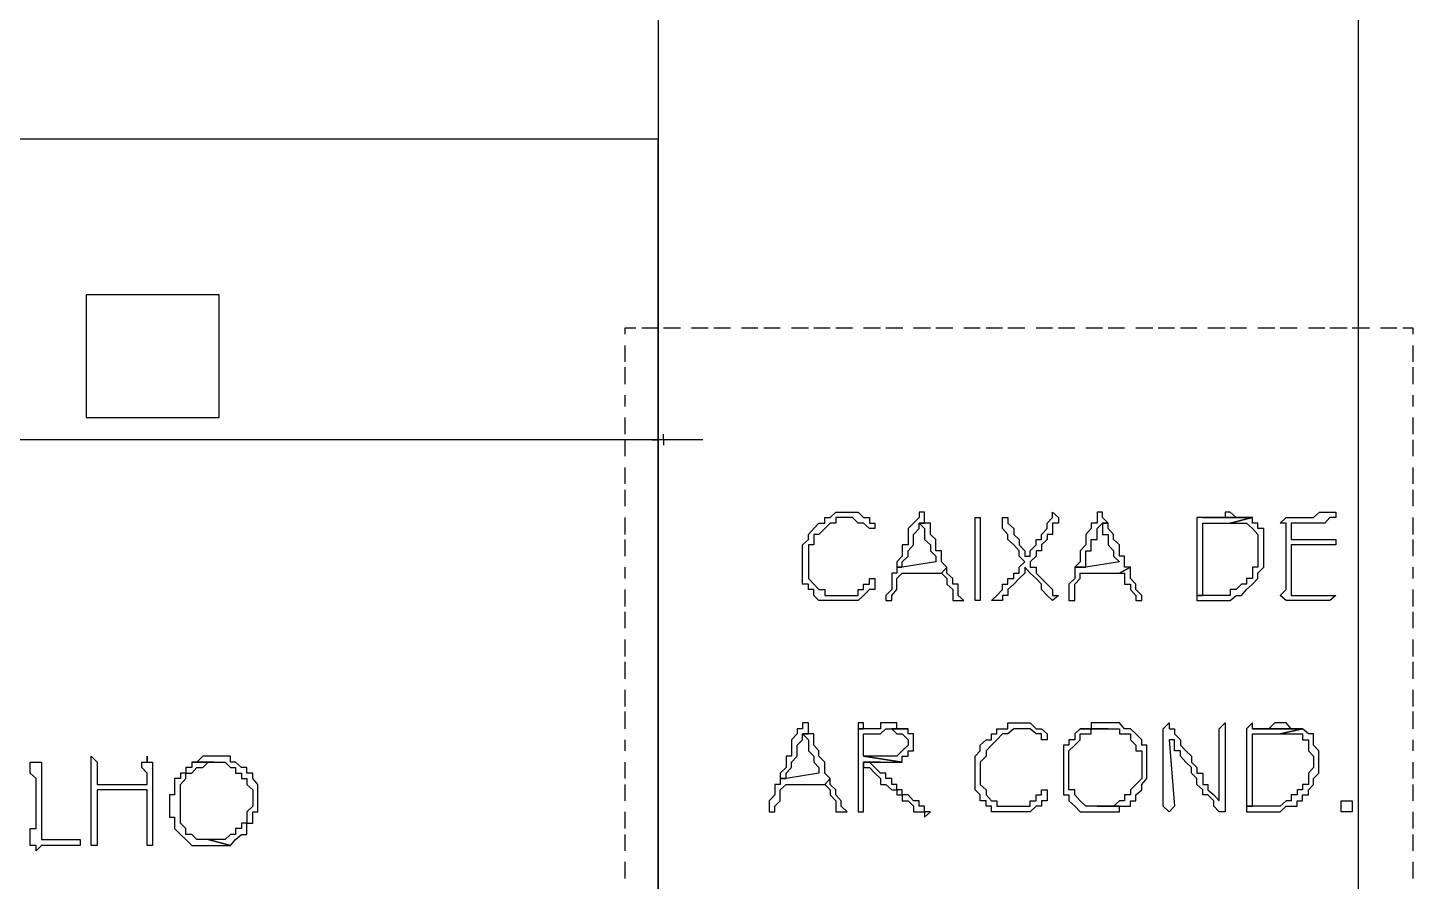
# Model space of a CAD drawing. Header units: millimetres. Extents: x -518.8 to -461.2, y 3.5 to 44.2.
# Drawn here: x -487.472 to -485.884, y 18.541 to 19.519 of the extents above; entities that cross this region are included whole.
import ezdxf

# ---------------------------------------------------------------- set-up
doc = ezdxf.new("R2010")
doc.units = ezdxf.units.MM
doc.header["$MEASUREMENT"] = 0
for name, color, linetype in [('10', 10, 'Continuous'), ('151', 151, 'Continuous'), ('16', 16, 'Continuous'), ('MYSOLIDS', 7, 'Continuous')]:
    doc.layers.add(name, color=color, linetype=linetype)

msp = doc.modelspace()

# ---------------------------------------------------------------- linework, layer by layer
at = {"layer": '10'}
for points in [[(-485.9474, 21.4661), (-485.9474, 17.8631)], [(-486.7496, 17.8631), (-486.7496, 19.3909), (-486.7496, 19.3909), (-491.1105, 19.3909)]]:
    msp.add_lwpolyline(points, dxfattribs=at)
at = {"layer": '151'}
for points in [[(-487.2527, 19.2127), (-487.4053, 19.2127), (-487.4053, 19.0721), (-487.2527, 19.0721), (-487.2527, 19.2127)], [(-486.7752, 19.1744), (-486.788, 19.1744), (-486.788, 19.1676)], [(-486.7496, 19.1744), (-486.7684, 19.1744)], [(-486.7241, 19.1744), (-486.7436, 19.1744)], [(-486.6925, 19.1744), (-486.7113, 19.1744)], [(-486.6669, 19.1744), (-486.6857, 19.1744)], [(-486.6354, 19.1744), (-486.6542, 19.1744)], [(-486.6098, 19.1744), (-486.6286, 19.1744)], [(-486.5775, 19.1744), (-486.597, 19.1744)], [(-486.5527, 19.1744), (-486.5714, 19.1744)], [(-486.5271, 19.1744), (-486.5459, 19.1744)], [(-486.4948, 19.1744), (-486.5143, 19.1744)], [(-486.4692, 19.1744), (-486.4887, 19.1744)], [(-486.4376, 19.1744), (-486.4572, 19.1744)], [(-486.4121, 19.1744), (-486.4316, 19.1744)], [(-486.3805, 19.1744), (-486.3993, 19.1744)], [(-486.3549, 19.1744), (-486.3737, 19.1744)], [(-486.3293, 19.1744), (-486.3489, 19.1744)], [(-486.2978, 19.1744), (-486.3166, 19.1744)], [(-486.2722, 19.1744), (-486.291, 19.1744)], [(-486.2406, 19.1744), (-486.2594, 19.1744)], [(-486.2151, 19.1744), (-486.2339, 19.1744)], [(-486.1827, 19.1744), (-486.2023, 19.1744)], [(-486.1579, 19.1744), (-486.1767, 19.1744)], [(-486.1324, 19.1744), (-486.1511, 19.1744)], [(-486.1, 19.1744), (-486.1196, 19.1744)], [(-486.0752, 19.1744), (-486.094, 19.1744)], [(-486.0429, 19.1744), (-486.0624, 19.1744)], [(-486.0173, 19.1744), (-486.0369, 19.1744)], [(-485.9857, 19.1744), (-486.0045, 19.1744)], [(-485.9602, 19.1744), (-485.9797, 19.1744)], [(-485.9346, 19.1744), (-485.9542, 19.1744)], [(-485.903, 19.1744), (-485.9218, 19.1744)], [(-485.8842, 19.1676), (-485.8842, 19.1744), (-485.8963, 19.1744)], [(-486.788, 19.1548), (-486.788, 19.136)], [(-485.8842, 19.136), (-485.8842, 19.1548)], [(-486.788, 19.13), (-486.788, 19.1105)], [(-485.8842, 19.1105), (-485.8842, 19.13)], [(-486.788, 19.0977), (-486.788, 19.0849)], [(-485.8842, 19.0849), (-485.8842, 19.0977)], [(-486.788, 19.0721), (-486.788, 19.0533)], [(-485.8842, 19.0533), (-485.8842, 19.0721)], [(-486.788, 19.0466), (-486.788, 19.0278)], [(-485.8842, 19.0278), (-485.8842, 19.0466)], [(-486.788, 19.015), (-486.788, 18.9962)], [(-485.8842, 18.9962), (-485.8842, 19.015)], [(-486.788, 18.9894), (-486.788, 18.9706)], [(-485.8842, 18.9706), (-485.8842, 18.9894)], [(-486.788, 18.9578), (-486.788, 18.9383)], [(-485.8842, 18.9383), (-485.8842, 18.9578)], [(-486.788, 18.9323), (-486.788, 18.9135)], [(-485.8842, 18.9135), (-485.8842, 18.9323)], [(-486.788, 18.9007), (-486.788, 18.8879)], [(-485.8842, 18.8879), (-485.8842, 18.9007)], [(-486.788, 18.8751), (-486.788, 18.8556)], [(-485.8842, 18.8556), (-485.8842, 18.8751)], [(-486.788, 18.8496), (-486.788, 18.8308)], [(-485.8842, 18.8308), (-485.8842, 18.8496)], [(-486.788, 18.818), (-486.788, 18.7985)], [(-485.8842, 18.7985), (-485.8842, 18.818)], [(-486.788, 18.7924), (-486.788, 18.7729)], [(-485.8842, 18.7729), (-485.8842, 18.7924)], [(-486.788, 18.7601), (-486.788, 18.7413)], [(-485.8842, 18.7413), (-485.8842, 18.7601)], [(-486.788, 18.7353), (-486.788, 18.7157)], [(-485.8842, 18.7157), (-485.8842, 18.7353)], [(-486.788, 18.703), (-486.788, 18.6902)], [(-485.8842, 18.6902), (-485.8842, 18.703)], [(-486.788, 18.6774), (-486.788, 18.6586)], [(-485.8842, 18.6586), (-485.8842, 18.6774)], [(-486.788, 18.6518), (-486.788, 18.633)], [(-485.8842, 18.633), (-485.8842, 18.6518)], [(-486.788, 18.6203), (-486.788, 18.6015)], [(-485.8842, 18.6015), (-485.8842, 18.6203)], [(-486.788, 18.5947), (-486.788, 18.5759)], [(-485.8842, 18.5759), (-485.8842, 18.5947)], [(-486.788, 18.5631), (-486.788, 18.5443)], [(-485.8842, 18.5443), (-485.8842, 18.5631)]]:
    msp.add_lwpolyline(points, dxfattribs=at)
at = {"layer": '16'}
for points in [[(-486.7496, 19.6391), (-486.7496, 14.2789)], [(-486.7496, 19.3398), (-486.7496, 18.9962)], [(-486.6985, 19.0466), (-491.1617, 19.0466)], [(-486.7564, 19.0466), (-486.7496, 19.0466), (-486.7564, 19.0466)], [(-486.7496, 19.0466), (-486.7496, 19.0533)], [(-486.7496, 19.0406), (-486.7496, 19.0466)], [(-486.7436, 19.0466), (-486.7436, 19.0466), (-486.7436, 19.0466), (-486.7436, 19.0533)], [(-486.7436, 19.0466), (-486.7436, 19.0466), (-486.7436, 19.0466), (-486.7436, 19.0406)]]:
    msp.add_lwpolyline(points, dxfattribs=at)
at = {"layer": 'MYSOLIDS'}
for points in [[(-486.5331, 18.9578), (-486.5399, 18.9578), (-486.5459, 18.9578), (-486.5459, 18.9511), (-486.5527, 18.9511), (-486.5527, 18.9511), (-486.5587, 18.9451), (-486.5587, 18.9451), (-486.5654, 18.9383), (-486.5654, 18.9383), (-486.5714, 18.9383), (-486.5714, 18.9323), (-486.5714, 18.9263), (-486.5775, 18.9263), (-486.5775, 18.9263), (-486.5775, 18.9195), (-486.5775, 18.9135), (-486.5775, 18.9067), (-486.5775, 18.9067), (-486.5775, 18.9007), (-486.5775, 18.8939), (-486.5775, 18.8939), (-486.5775, 18.8879), (-486.5714, 18.8812), (-486.5714, 18.8812), (-486.5654, 18.8751), (-486.5654, 18.8751), (-486.5587, 18.8751), (-486.5587, 18.8684), (-486.5527, 18.8684), (-486.5459, 18.8684), (-486.5459, 18.8684), (-486.5399, 18.8684), (-486.5399, 18.8684), (-486.5331, 18.8684), (-486.5271, 18.8684), (-486.5271, 18.8684), (-486.5203, 18.8684), (-486.5203, 18.8751), (-486.5143, 18.8751), (-486.5143, 18.8812), (-486.5075, 18.8812), (-486.5075, 18.8879), (-486.5015, 18.8879), (-486.5015, 18.8879), (-486.5015, 18.8879), (-486.5015, 18.8879), (-486.5015, 18.8879), (-486.5015, 18.8879), (-486.5015, 18.8812), (-486.5015, 18.8812), (-486.5015, 18.8751), (-486.5075, 18.8751), (-486.5143, 18.8684), (-486.5143, 18.8684), (-486.5203, 18.8624), (-486.5203, 18.8624), (-486.5203, 18.8624), (-486.5271, 18.8624), (-486.5331, 18.8624), (-486.5399, 18.8624), (-486.5399, 18.8624), (-486.5399, 18.8624), (-486.5459, 18.8624), (-486.5527, 18.8624), (-486.5587, 18.8624), (-486.5587, 18.8624), (-486.5654, 18.8624), (-486.5714, 18.8684), (-486.5714, 18.8684), (-486.5714, 18.8751), (-486.5775, 18.8751), (-486.5775, 18.8812), (-486.5842, 18.8812), (-486.5842, 18.8879), (-486.5842, 18.8939), (-486.5842, 18.8939), (-486.5842, 18.9007), (-486.5842, 18.9067), (-486.5842, 18.9067), (-486.5842, 18.9135), (-486.5842, 18.9195), (-486.5842, 18.9263), (-486.5842, 18.9263), (-486.5775, 18.9323), (-486.5775, 18.9323), (-486.5775, 18.9383), (-486.5714, 18.9451), (-486.5714, 18.9451), (-486.5714, 18.9451), (-486.5654, 18.9511), (-486.5587, 18.9511), (-486.5587, 18.9578), (-486.5527, 18.9578), (-486.5527, 18.9578), (-486.5459, 18.9639), (-486.5399, 18.9639), (-486.5331, 18.9639), (-486.5331, 18.9639), (-486.5271, 18.9639), (-486.5271, 18.9639), (-486.5203, 18.9639), (-486.5143, 18.9578), (-486.5143, 18.9578), (-486.5075, 18.9578), (-486.5075, 18.9511), (-486.5015, 18.9511), (-486.5015, 18.9451), (-486.5015, 18.9451), (-486.5015, 18.9451), (-486.5015, 18.9451), (-486.5015, 18.9451), (-486.5015, 18.9451), (-486.5075, 18.9451), (-486.5075, 18.9451), (-486.5075, 18.9451), (-486.5075, 18.9451), (-486.5143, 18.9511), (-486.5203, 18.9511), (-486.5203, 18.9511), (-486.5271, 18.9578), (-486.5331, 18.9578), (-486.5331, 18.9578), (-486.5331, 18.9578), (-486.5331, 18.9578), (-486.5331, 18.9578)], [(-486.4504, 18.9639), (-486.4504, 18.9639), (-486.4504, 18.9639), (-486.4504, 18.9578), (-486.4504, 18.9578), (-486.4572, 18.9511), (-486.4572, 18.9511), (-486.4632, 18.9451), (-486.4632, 18.9383), (-486.4632, 18.9263), (-486.4699, 18.9263), (-486.4699, 18.9195), (-486.4699, 18.9195), (-486.4699, 18.9135), (-486.476, 18.9067), (-486.476, 18.9067), (-486.476, 18.9007), (-486.4699, 18.9007), (-486.4699, 18.9067), (-486.4699, 18.9067), (-486.4632, 18.9135), (-486.4632, 18.9195), (-486.4632, 18.9195), (-486.4632, 18.9195), (-486.4572, 18.9263), (-486.4572, 18.9323), (-486.4572, 18.9323), (-486.4572, 18.9383), (-486.4504, 18.9451), (-486.4504, 18.9451), (-486.4504, 18.9511), (-486.4444, 18.9511), (-486.4444, 18.9578), (-486.4444, 18.9639), (-486.4504, 18.9639), (-486.4504, 18.9639)], [(-486.3293, 18.9135), (-486.3233, 18.9135), (-486.3233, 18.9195), (-486.3166, 18.9263), (-486.3166, 18.9263), (-486.3166, 18.9323), (-486.3105, 18.9323), (-486.3105, 18.9383), (-486.3105, 18.9383), (-486.3038, 18.9451), (-486.3038, 18.9511), (-486.3038, 18.9511), (-486.3038, 18.9511), (-486.2978, 18.9578), (-486.2978, 18.9578), (-486.2978, 18.9578), (-486.2978, 18.9639), (-486.2978, 18.9639), (-486.291, 18.9578), (-486.291, 18.9578), (-486.291, 18.9578), (-486.291, 18.9578), (-486.291, 18.9578), (-486.291, 18.9511), (-486.2978, 18.9511), (-486.2978, 18.9451), (-486.2978, 18.9383), (-486.3038, 18.9383), (-486.3038, 18.9323), (-486.3038, 18.9323), (-486.3105, 18.9263), (-486.3105, 18.9195), (-486.3166, 18.9195), (-486.3166, 18.9135), (-486.3233, 18.9067), (-486.3233, 18.9067), (-486.3233, 18.9007), (-486.3166, 18.9007), (-486.3166, 18.8939), (-486.3105, 18.8879), (-486.3105, 18.8879), (-486.3038, 18.8812), (-486.3038, 18.8812), (-486.2978, 18.8751), (-486.2978, 18.8684), (-486.291, 18.8684), (-486.291, 18.8684), (-486.2978, 18.8624), (-486.2978, 18.8624), (-486.2978, 18.8624), (-486.2978, 18.8624), (-486.2978, 18.8624), (-486.3038, 18.8684), (-486.3038, 18.8684), (-486.3038, 18.8684), (-486.3105, 18.8751), (-486.3105, 18.8751), (-486.3105, 18.8812), (-486.3166, 18.8879), (-486.3166, 18.8879), (-486.3233, 18.8939), (-486.3293, 18.9007), (-486.3293, 18.9007), (-486.3293, 18.8939), (-486.3361, 18.8879), (-486.3361, 18.8879), (-486.3421, 18.8812), (-486.3421, 18.8812), (-486.3489, 18.8751), (-486.3489, 18.8751), (-486.3489, 18.8684), (-486.3549, 18.8684), (-486.3549, 18.8624), (-486.3617, 18.8624), (-486.3617, 18.8624), (-486.3677, 18.8624), (-486.3677, 18.8624), (-486.3677, 18.8624), (-486.3677, 18.8624), (-486.3677, 18.8624), (-486.3617, 18.8684), (-486.3617, 18.8684), (-486.3549, 18.8751), (-486.3549, 18.8812), (-486.3489, 18.8812), (-486.3489, 18.8879), (-486.3421, 18.8879), (-486.3421, 18.8939), (-486.3361, 18.8939), (-486.3361, 18.9007), (-486.3293, 18.9067), (-486.3293, 18.9067), (-486.3361, 18.9135), (-486.3361, 18.9135), (-486.3361, 18.9195), (-486.3421, 18.9263), (-486.3421, 18.9263), (-486.3489, 18.9323), (-486.3489, 18.9323), (-486.3489, 18.9383), (-486.3489, 18.9383), (-486.3549, 18.9451), (-486.3549, 18.9511), (-486.3549, 18.9578), (-486.3549, 18.9578), (-486.3549, 18.9578), (-486.3549, 18.9578), (-486.3549, 18.9578), (-486.3549, 18.9578), (-486.3549, 18.9578), (-486.3489, 18.9578), (-486.3489, 18.9578), (-486.3489, 18.9511), (-486.3489, 18.9511), (-486.3489, 18.9511), (-486.3421, 18.9451), (-486.3421, 18.9383), (-486.3421, 18.9383), (-486.3361, 18.9323), (-486.3361, 18.9323), (-486.3361, 18.9263), (-486.3293, 18.9195), (-486.3293, 18.9195), (-486.3293, 18.9135), (-486.3293, 18.9135), (-486.3293, 18.9135), (-486.3293, 18.9135), (-486.3293, 18.9135)], [(-486.2406, 18.9639), (-486.2406, 18.9639), (-486.2466, 18.9639), (-486.2466, 18.9578), (-486.2466, 18.9578), (-486.2466, 18.9511), (-486.2534, 18.9511), (-486.2534, 18.9451), (-486.2594, 18.9383), (-486.2594, 18.9263), (-486.2594, 18.9263), (-486.2662, 18.9195), (-486.2662, 18.9195), (-486.2662, 18.9135), (-486.2662, 18.9067), (-486.2662, 18.9067), (-486.2722, 18.9007), (-486.2594, 18.9007), (-486.2594, 18.9067), (-486.2594, 18.9067), (-486.2594, 18.9135), (-486.2594, 18.9195), (-486.2534, 18.9195), (-486.2534, 18.9195), (-486.2534, 18.9263), (-486.2534, 18.9323), (-486.2466, 18.9323), (-486.2466, 18.9383), (-486.2466, 18.9451), (-486.2466, 18.9451), (-486.2406, 18.9511), (-486.2339, 18.9511), (-486.2406, 18.9578), (-486.2406, 18.9639), (-486.2406, 18.9639), (-486.2406, 18.9639)], [(-486.094, 18.9639), (-486.1, 18.9639), (-486.1, 18.9578), (-486.1068, 18.9578), (-486.1068, 18.9578), (-486.1128, 18.9578), (-486.1128, 18.9578), (-486.1196, 18.9578), (-486.1256, 18.9578), (-486.0752, 18.9578), (-486.0812, 18.9578), (-486.0812, 18.9578), (-486.0872, 18.9578), (-486.094, 18.9639), (-486.094, 18.9639)], [(-486.0241, 18.9323), (-485.9797, 18.9323), (-485.9797, 18.9323), (-485.973, 18.9323), (-485.973, 18.9323), (-485.973, 18.9323), (-485.973, 18.9323), (-485.973, 18.9263), (-485.973, 18.9263), (-485.9797, 18.9263), (-485.9797, 18.9263), (-486.0241, 18.9263), (-486.0241, 18.9195), (-486.0241, 18.9195), (-486.0241, 18.9195), (-486.0241, 18.9195), (-486.0241, 18.9135), (-486.0241, 18.9067), (-486.0241, 18.9067), (-486.0241, 18.9007), (-486.0241, 18.8939), (-486.0241, 18.8939), (-486.0241, 18.8879), (-486.0241, 18.8812), (-486.0241, 18.8812), (-486.0241, 18.8751), (-486.0241, 18.8684), (-486.0241, 18.8684), (-486.0241, 18.8684), (-486.0173, 18.8684), (-486.0113, 18.8684), (-486.0045, 18.8684), (-486.0045, 18.8684), (-485.9985, 18.8684), (-485.9985, 18.8684), (-485.9918, 18.8684), (-485.9857, 18.8684), (-485.9797, 18.8684), (-485.9797, 18.8684), (-485.9797, 18.8684), (-485.973, 18.8684), (-485.973, 18.8684), (-485.973, 18.8684), (-485.973, 18.8684), (-485.973, 18.8684), (-485.9797, 18.8624), (-485.9797, 18.8624), (-485.9857, 18.8624), (-485.9918, 18.8624), (-485.9918, 18.8624), (-485.9985, 18.8624), (-486.0045, 18.8624), (-486.0045, 18.8624), (-486.0113, 18.8624), (-486.0173, 18.8624), (-486.0241, 18.8624), (-486.0241, 18.8624), (-486.0301, 18.8624), (-486.0301, 18.8624), (-486.0301, 18.8624), (-486.0301, 18.8624), (-486.0369, 18.8684), (-486.0369, 18.8684), (-486.0369, 18.8684), (-486.0369, 18.8684), (-486.0301, 18.8751), (-486.0301, 18.8812), (-486.0301, 18.8879), (-486.0301, 18.8879), (-486.0301, 18.8939), (-486.0301, 18.9007), (-486.0301, 18.9067), (-486.0301, 18.9067), (-486.0301, 18.9135), (-486.0301, 18.9135), (-486.0301, 18.9195), (-486.0301, 18.9263), (-486.0301, 18.9323), (-486.0301, 18.9383), (-486.0301, 18.9383), (-486.0301, 18.9451), (-486.0301, 18.9511), (-486.0369, 18.9511), (-486.0369, 18.9511), (-486.0369, 18.9511), (-486.0301, 18.9578), (-486.0301, 18.9578), (-486.0301, 18.9578), (-486.0301, 18.9578), (-486.0241, 18.9578), (-486.0173, 18.9578), (-486.0113, 18.9578), (-486.0113, 18.9578), (-486.0113, 18.9578), (-486.0045, 18.9578), (-485.9985, 18.9578), (-485.9985, 18.9578), (-485.9918, 18.9639), (-485.9857, 18.9639), (-485.9797, 18.9639), (-485.9797, 18.9639), (-485.973, 18.9639), (-485.973, 18.9639), (-485.973, 18.9639), (-485.973, 18.9639), (-485.973, 18.9578), (-485.973, 18.9578), (-485.973, 18.9578), (-485.973, 18.9578), (-485.973, 18.9578), (-485.9797, 18.9578), (-485.9857, 18.9511), (-485.9918, 18.9511), (-485.9985, 18.9511), (-486.0045, 18.9511), (-486.0113, 18.9511), (-486.0113, 18.9511), (-486.0173, 18.9511), (-486.0241, 18.9511), (-486.0241, 18.9511), (-486.0241, 18.9451), (-486.0241, 18.9451), (-486.0241, 18.9451), (-486.0241, 18.9383), (-486.0241, 18.9323), (-486.0241, 18.9323), (-486.0241, 18.9323), (-486.0241, 18.9323), (-486.0241, 18.9323)], [(-486.4444, 18.9511), (-486.4504, 18.9511), (-486.4504, 18.9511), (-486.4444, 18.9451), (-486.4444, 18.9383), (-486.4444, 18.9383), (-486.4444, 18.9323), (-486.4376, 18.9263), (-486.4376, 18.9263), (-486.4376, 18.9195), (-486.4376, 18.9195), (-486.4316, 18.9135), (-486.4316, 18.9067), (-486.4316, 18.9067), (-486.4699, 18.9007), (-486.476, 18.9007), (-486.476, 18.8939), (-486.482, 18.8939), (-486.482, 18.8879), (-486.482, 18.8812), (-486.482, 18.8812), (-486.482, 18.8751), (-486.4887, 18.8684), (-486.4887, 18.8684), (-486.4887, 18.8684), (-486.4887, 18.8624), (-486.482, 18.8624), (-486.482, 18.8624), (-486.482, 18.8624), (-486.482, 18.8684), (-486.476, 18.8751), (-486.476, 18.8751), (-486.476, 18.8812), (-486.476, 18.8879), (-486.476, 18.8879), (-486.4699, 18.8939), (-486.4248, 18.8939), (-486.4188, 18.9007), (-486.4188, 18.9007), (-486.4248, 18.9067), (-486.4248, 18.9135), (-486.4248, 18.9135), (-486.4248, 18.9195), (-486.4316, 18.9195), (-486.4316, 18.9263), (-486.4316, 18.9323), (-486.4316, 18.9323), (-486.4376, 18.9383), (-486.4376, 18.9383), (-486.4376, 18.9383), (-486.4376, 18.9451), (-486.4376, 18.9511), (-486.4444, 18.9511), (-486.4444, 18.9511)], [(-486.3805, 18.9007), (-486.3805, 18.9007), (-486.3805, 18.8939), (-486.3805, 18.8879), (-486.3805, 18.8812), (-486.3805, 18.8812), (-486.3805, 18.8751), (-486.3805, 18.8684), (-486.3805, 18.8684), (-486.3805, 18.8684), (-486.3805, 18.8624), (-486.3805, 18.8624), (-486.3865, 18.8624), (-486.3865, 18.8624), (-486.3865, 18.8624), (-486.3865, 18.8624), (-486.3865, 18.8624), (-486.3865, 18.8624), (-486.3865, 18.8684), (-486.3865, 18.8684), (-486.3865, 18.8684), (-486.3865, 18.8751), (-486.3865, 18.8751), (-486.3865, 18.8812), (-486.3865, 18.8879), (-486.3865, 18.8939), (-486.3865, 18.9007), (-486.3865, 18.9007), (-486.3865, 18.9067), (-486.3865, 18.9135), (-486.3865, 18.9135), (-486.3865, 18.9195), (-486.3865, 18.9263), (-486.3865, 18.9323), (-486.3865, 18.9323), (-486.3865, 18.9383), (-486.3865, 18.9451), (-486.3865, 18.9511), (-486.3865, 18.9511), (-486.3865, 18.9578), (-486.3865, 18.9578), (-486.3865, 18.9578), (-486.3865, 18.9578), (-486.3865, 18.9578), (-486.3805, 18.9578), (-486.3805, 18.9578), (-486.3805, 18.9578), (-486.3805, 18.9578), (-486.3805, 18.9578), (-486.3805, 18.9578), (-486.3805, 18.9511), (-486.3805, 18.9511), (-486.3805, 18.9451), (-486.3805, 18.9451), (-486.3805, 18.9383), (-486.3805, 18.9323), (-486.3805, 18.9323), (-486.3805, 18.9263), (-486.3805, 18.9195), (-486.3805, 18.9135), (-486.3805, 18.9135), (-486.3805, 18.9067), (-486.3805, 18.9007), (-486.3805, 18.9007), (-486.3805, 18.9007), (-486.3805, 18.9007)], [(-486.2339, 18.9511), (-486.2406, 18.9511), (-486.2406, 18.9511), (-486.2406, 18.9451), (-486.2406, 18.9383), (-486.2339, 18.9383), (-486.2339, 18.9323), (-486.2339, 18.9263), (-486.2339, 18.9263), (-486.2278, 18.9195), (-486.2278, 18.9195), (-486.2278, 18.9135), (-486.2211, 18.9067), (-486.2211, 18.9067), (-486.2594, 18.9007), (-486.2722, 18.9007), (-486.2722, 18.8939), (-486.2722, 18.8939), (-486.2722, 18.8879), (-486.279, 18.8812), (-486.279, 18.8812), (-486.279, 18.8751), (-486.279, 18.8684), (-486.279, 18.8684), (-486.279, 18.8684), (-486.279, 18.8624), (-486.279, 18.8624), (-486.279, 18.8624), (-486.2722, 18.8624), (-486.2722, 18.8684), (-486.2722, 18.8751), (-486.2722, 18.8751), (-486.2722, 18.8812), (-486.2662, 18.8879), (-486.2662, 18.8879), (-486.2662, 18.8939), (-486.2211, 18.8939), (-486.2083, 18.9007), (-486.2151, 18.9007), (-486.2151, 18.9067), (-486.2151, 18.9135), (-486.2211, 18.9135), (-486.2211, 18.9195), (-486.2211, 18.9195), (-486.2211, 18.9263), (-486.2278, 18.9323), (-486.2278, 18.9323), (-486.2278, 18.9383), (-486.2278, 18.9383), (-486.2278, 18.9383), (-486.2339, 18.9451), (-486.2339, 18.9511), (-486.2339, 18.9511), (-486.2339, 18.9511)], [(-486.0684, 18.9578), (-486.094, 18.9511), (-486.094, 18.9511), (-486.0872, 18.9511), (-486.0812, 18.9511), (-486.0812, 18.9511), (-486.0752, 18.9511), (-486.0752, 18.9511), (-486.0684, 18.9451), (-486.0684, 18.9451), (-486.0684, 18.9451), (-486.0624, 18.9383), (-486.0624, 18.9383), (-486.0624, 18.9323), (-486.0624, 18.9263), (-486.0624, 18.9195), (-486.0624, 18.9195), (-486.0624, 18.9135), (-486.0624, 18.9067), (-486.0624, 18.9007), (-486.0684, 18.9007), (-486.0684, 18.8939), (-486.0684, 18.8939), (-486.0684, 18.8879), (-486.0752, 18.8879), (-486.0752, 18.8812), (-486.0812, 18.8812), (-486.0872, 18.8751), (-486.0872, 18.8751), (-486.094, 18.8751), (-486.094, 18.8684), (-486.1, 18.8684), (-486.1, 18.8684), (-486.1068, 18.8684), (-486.1128, 18.8684), (-486.1128, 18.8684), (-486.1196, 18.8684), (-486.1256, 18.8684), (-486.1324, 18.8684), (-486.1324, 18.8684), (-486.1324, 18.8624), (-486.1324, 18.8624), (-486.1256, 18.8624), (-486.1196, 18.8624), (-486.1196, 18.8624), (-486.1128, 18.8624), (-486.1068, 18.8624), (-486.1068, 18.8624), (-486.1, 18.8624), (-486.094, 18.8624), (-486.094, 18.8624), (-486.0872, 18.8684), (-486.0812, 18.8684), (-486.0812, 18.8684), (-486.0812, 18.8684), (-486.0752, 18.8751), (-486.0752, 18.8751), (-486.0684, 18.8812), (-486.0684, 18.8812), (-486.0624, 18.8879), (-486.0624, 18.8939), (-486.0624, 18.8939), (-486.0557, 18.9007), (-486.0557, 18.9007), (-486.0557, 18.9067), (-486.0557, 18.9135), (-486.0557, 18.9135), (-486.0557, 18.9195), (-486.0557, 18.9195), (-486.0557, 18.9263), (-486.0557, 18.9323), (-486.0557, 18.9383), (-486.0557, 18.9383), (-486.0557, 18.9451), (-486.0624, 18.9451), (-486.0624, 18.9511), (-486.0624, 18.9511), (-486.0684, 18.9511), (-486.0684, 18.9578), (-486.0684, 18.9578)], [(-486.1324, 18.9578), (-486.1324, 18.9578), (-486.1324, 18.9578), (-486.1324, 18.9511), (-486.1324, 18.9511), (-486.1324, 18.9451), (-486.1324, 18.9383), (-486.1324, 18.9383), (-486.1324, 18.9323), (-486.1324, 18.9263), (-486.1324, 18.9195), (-486.1324, 18.9195), (-486.1324, 18.9135), (-486.1324, 18.9067), (-486.1324, 18.9007), (-486.1324, 18.9007), (-486.1324, 18.8939), (-486.1324, 18.8879), (-486.1324, 18.8879), (-486.1324, 18.8812), (-486.1324, 18.8751), (-486.1324, 18.8684), (-486.1324, 18.8684), (-486.1256, 18.8684), (-486.1256, 18.8751), (-486.1256, 18.8751), (-486.1256, 18.8812), (-486.1256, 18.8812), (-486.1256, 18.8879), (-486.1256, 18.8939), (-486.1256, 18.9007), (-486.1256, 18.9007), (-486.1256, 18.9067), (-486.1256, 18.9135), (-486.1256, 18.9135), (-486.1256, 18.9195), (-486.1256, 18.9263), (-486.1256, 18.9263), (-486.1256, 18.9323), (-486.1256, 18.9383), (-486.1256, 18.9451), (-486.1256, 18.9451), (-486.1256, 18.9511), (-486.1256, 18.9511), (-486.1196, 18.9511), (-486.1128, 18.9511), (-486.1128, 18.9511), (-486.1068, 18.9511), (-486.1068, 18.9511), (-486.1, 18.9511), (-486.094, 18.9511), (-486.0684, 18.9578), (-486.0752, 18.9578), (-486.1256, 18.9578), (-486.1256, 18.9578), (-486.1324, 18.9578), (-486.1324, 18.9578)], [(-486.4188, 18.9007), (-486.4248, 18.8939), (-486.4248, 18.8939), (-486.4248, 18.8939), (-486.4188, 18.8879), (-486.4188, 18.8812), (-486.4188, 18.8812), (-486.4121, 18.8751), (-486.4121, 18.8684), (-486.4121, 18.8624), (-486.406, 18.8624), (-486.406, 18.8624), (-486.406, 18.8624), (-486.3993, 18.8624), (-486.406, 18.8684), (-486.406, 18.8751), (-486.406, 18.8812), (-486.4121, 18.8812), (-486.4121, 18.8879), (-486.4188, 18.8939), (-486.4188, 18.9007), (-486.4188, 18.9007)], [(-486.2083, 18.9007), (-486.2211, 18.8939), (-486.2211, 18.8939), (-486.2151, 18.8939), (-486.2151, 18.8879), (-486.2151, 18.8812), (-486.2083, 18.8812), (-486.2083, 18.8751), (-486.2023, 18.8684), (-486.2023, 18.8624), (-486.2023, 18.8624), (-486.2023, 18.8624), (-486.1955, 18.8624), (-486.1955, 18.8624), (-486.1955, 18.8684), (-486.2023, 18.8751), (-486.2023, 18.8812), (-486.2023, 18.8812), (-486.2083, 18.8879), (-486.2083, 18.8939), (-486.2083, 18.9007), (-486.2083, 18.9007)], [(-486.5842, 18.7225), (-486.5842, 18.7225), (-486.5842, 18.7225), (-486.5842, 18.7157), (-486.5902, 18.7157), (-486.5902, 18.7097), (-486.5902, 18.7097), (-486.597, 18.703), (-486.597, 18.6969), (-486.597, 18.6842), (-486.603, 18.6842), (-486.603, 18.6774), (-486.603, 18.6774), (-486.603, 18.6714), (-486.6098, 18.6646), (-486.6098, 18.6646), (-486.6098, 18.6586), (-486.603, 18.6586), (-486.603, 18.6646), (-486.603, 18.6646), (-486.597, 18.6714), (-486.597, 18.6774), (-486.597, 18.6774), (-486.597, 18.6774), (-486.5902, 18.6842), (-486.5902, 18.6902), (-486.5902, 18.6902), (-486.5902, 18.6969), (-486.5842, 18.703), (-486.5842, 18.703), (-486.5842, 18.7097), (-486.5775, 18.7097), (-486.5775, 18.7157), (-486.5775, 18.7225), (-486.5842, 18.7225), (-486.5842, 18.7225)], [(-486.482, 18.7225), (-486.482, 18.7225), (-486.4887, 18.7225), (-486.4948, 18.7225), (-486.4948, 18.7157), (-486.4948, 18.7157), (-486.5015, 18.7157), (-486.5075, 18.7157), (-486.5143, 18.7157), (-486.5143, 18.7157), (-486.5203, 18.7157), (-486.5203, 18.627), (-486.5203, 18.6203), (-486.5203, 18.6203), (-486.5143, 18.6203), (-486.5143, 18.627), (-486.5143, 18.627), (-486.5143, 18.6774), (-486.4948, 18.6774), (-486.4887, 18.6774), (-486.482, 18.6774), (-486.482, 18.6774), (-486.476, 18.6774), (-486.4699, 18.6774), (-486.5143, 18.6842), (-486.5143, 18.7097), (-486.5143, 18.7097), (-486.5075, 18.7097), (-486.5075, 18.7097), (-486.5015, 18.7097), (-486.4948, 18.7097), (-486.4948, 18.7097), (-486.4887, 18.7157), (-486.482, 18.7157), (-486.4632, 18.7157), (-486.4632, 18.7157), (-486.4699, 18.7157), (-486.476, 18.7157), (-486.476, 18.7225), (-486.482, 18.7225), (-486.482, 18.7225)], [(-486.5203, 18.7225), (-486.5203, 18.7157), (-486.5203, 18.7157), (-486.5143, 18.7157), (-486.5143, 18.7225), (-486.5203, 18.7225), (-486.5203, 18.7225)], [(-486.3361, 18.7157), (-486.3421, 18.7157), (-486.3421, 18.7157), (-486.3489, 18.7097), (-486.3549, 18.7097), (-486.3549, 18.7097), (-486.3617, 18.703), (-486.3617, 18.703), (-486.3677, 18.6969), (-486.3677, 18.6969), (-486.3677, 18.6969), (-486.3737, 18.6902), (-486.3737, 18.6842), (-486.3737, 18.6842), (-486.3737, 18.6842), (-486.3805, 18.6774), (-486.3805, 18.6714), (-486.3805, 18.6714), (-486.3805, 18.6646), (-486.3805, 18.6586), (-486.3805, 18.6518), (-486.3805, 18.6518), (-486.3737, 18.6458), (-486.3737, 18.6398), (-486.3737, 18.6398), (-486.3677, 18.633), (-486.3677, 18.633), (-486.3617, 18.633), (-486.3617, 18.627), (-486.3549, 18.627), (-486.3489, 18.627), (-486.3489, 18.627), (-486.3421, 18.627), (-486.3361, 18.627), (-486.3361, 18.627), (-486.3293, 18.627), (-486.3293, 18.627), (-486.3233, 18.627), (-486.3233, 18.633), (-486.3166, 18.633), (-486.3166, 18.6398), (-486.3105, 18.6398), (-486.3105, 18.6458), (-486.3038, 18.6458), (-486.3038, 18.6458), (-486.3038, 18.6458), (-486.3038, 18.6458), (-486.3038, 18.6458), (-486.3038, 18.6458), (-486.3038, 18.6398), (-486.3038, 18.6398), (-486.3038, 18.633), (-486.3105, 18.633), (-486.3105, 18.627), (-486.3166, 18.627), (-486.3233, 18.6203), (-486.3233, 18.6203), (-486.3233, 18.6203), (-486.3293, 18.6203), (-486.3361, 18.6203), (-486.3361, 18.6203), (-486.3421, 18.6203), (-486.3421, 18.6203), (-486.3489, 18.6203), (-486.3549, 18.6203), (-486.3549, 18.6203), (-486.3617, 18.6203), (-486.3677, 18.6203), (-486.3677, 18.627), (-486.3737, 18.627), (-486.3737, 18.633), (-486.3805, 18.633), (-486.3805, 18.6398), (-486.3805, 18.6398), (-486.3865, 18.6458), (-486.3865, 18.6518), (-486.3865, 18.6518), (-486.3865, 18.6586), (-486.3865, 18.6646), (-486.3865, 18.6646), (-486.3865, 18.6714), (-486.3865, 18.6774), (-486.3865, 18.6842), (-486.3865, 18.6842), (-486.3805, 18.6902), (-486.3805, 18.6902), (-486.3805, 18.6969), (-486.3737, 18.703), (-486.3737, 18.703), (-486.3677, 18.703), (-486.3677, 18.7097), (-486.3617, 18.7097), (-486.3617, 18.7157), (-486.3549, 18.7157), (-486.3489, 18.7157), (-486.3489, 18.7225), (-486.3421, 18.7225), (-486.3361, 18.7225), (-486.3361, 18.7225), (-486.3293, 18.7225), (-486.3233, 18.7225), (-486.3233, 18.7225), (-486.3166, 18.7157), (-486.3166, 18.7157), (-486.3105, 18.7157), (-486.3038, 18.7097), (-486.3038, 18.7097), (-486.3038, 18.7097), (-486.3038, 18.7097), (-486.3038, 18.703), (-486.3038, 18.703), (-486.3038, 18.703), (-486.3038, 18.703), (-486.3105, 18.703), (-486.3105, 18.703), (-486.3105, 18.7097), (-486.3105, 18.7097), (-486.3166, 18.7097), (-486.3166, 18.7097), (-486.3233, 18.7157), (-486.3293, 18.7157), (-486.3293, 18.7157), (-486.3361, 18.7157), (-486.3361, 18.7157), (-486.3361, 18.7157), (-486.3361, 18.7157)], [(-486.2339, 18.7225), (-486.2339, 18.7225), (-486.2406, 18.7225), (-486.2466, 18.7225), (-486.2534, 18.7225), (-486.2534, 18.7157), (-486.2594, 18.7157), (-486.2662, 18.7157), (-486.2339, 18.7157), (-486.2339, 18.7157), (-486.2339, 18.7157), (-486.2278, 18.7157), (-486.2211, 18.7157), (-486.2211, 18.7097), (-486.2151, 18.7097), (-486.2083, 18.7097), (-486.2083, 18.703), (-486.2083, 18.703), (-486.2023, 18.6969), (-486.2023, 18.6969), (-486.2023, 18.6902), (-486.1955, 18.6902), (-486.1955, 18.6842), (-486.1955, 18.6774), (-486.1955, 18.6714), (-486.1955, 18.6714), (-486.1955, 18.6714), (-486.1955, 18.6646), (-486.1955, 18.6586), (-486.2023, 18.6518), (-486.2023, 18.6518), (-486.2023, 18.6518), (-486.2083, 18.6458), (-486.2083, 18.6398), (-486.2151, 18.6398), (-486.2151, 18.633), (-486.2211, 18.633), (-486.2211, 18.633), (-486.2278, 18.627), (-486.2278, 18.627), (-486.2339, 18.627), (-486.2406, 18.627), (-486.2466, 18.627), (-486.2211, 18.627), (-486.2151, 18.627), (-486.2083, 18.627), (-486.2083, 18.633), (-486.2083, 18.633), (-486.2023, 18.633), (-486.2023, 18.6398), (-486.1955, 18.6458), (-486.1955, 18.6458), (-486.1955, 18.6518), (-486.1955, 18.6518), (-486.1895, 18.6586), (-486.1895, 18.6586), (-486.1895, 18.6646), (-486.1895, 18.6714), (-486.1895, 18.6774), (-486.1895, 18.6774), (-486.1895, 18.6842), (-486.1895, 18.6842), (-486.1895, 18.6902), (-486.1895, 18.6969), (-486.1955, 18.6969), (-486.1955, 18.703), (-486.1955, 18.703), (-486.2023, 18.7097), (-486.2023, 18.7097), (-486.2083, 18.7157), (-486.2083, 18.7157), (-486.2151, 18.7157), (-486.2211, 18.7225), (-486.2211, 18.7225), (-486.2278, 18.7225), (-486.2339, 18.7225), (-486.2339, 18.7225), (-486.2339, 18.7225)], [(-486.1639, 18.703), (-486.1579, 18.627), (-486.1639, 18.6203), (-486.1639, 18.6203), (-486.1639, 18.6203), (-486.1639, 18.6203), (-486.1639, 18.6203), (-486.1639, 18.6203), (-486.1707, 18.627), (-486.1707, 18.627), (-486.1707, 18.7157), (-486.1707, 18.7157), (-486.1707, 18.7157), (-486.1639, 18.7225), (-486.1639, 18.7225), (-486.1639, 18.7157), (-486.1579, 18.7157), (-486.1579, 18.7157), (-486.1579, 18.7157), (-486.1579, 18.7097), (-486.1511, 18.703), (-486.1511, 18.703), (-486.1511, 18.6969), (-486.1451, 18.6902), (-486.1451, 18.6902), (-486.1384, 18.6842), (-486.1384, 18.6774), (-486.1384, 18.6774), (-486.1324, 18.6714), (-486.1324, 18.6714), (-486.1324, 18.6646), (-486.1256, 18.6646), (-486.1256, 18.6586), (-486.1256, 18.6518), (-486.1196, 18.6518), (-486.1196, 18.6458), (-486.1128, 18.6398), (-486.1128, 18.6398), (-486.1068, 18.633), (-486.1068, 18.633), (-486.1068, 18.6398), (-486.1068, 18.6398), (-486.1068, 18.6458), (-486.1068, 18.6458), (-486.1068, 18.6518), (-486.1068, 18.6586), (-486.1068, 18.6586), (-486.1068, 18.6646), (-486.1068, 18.6714), (-486.1068, 18.6714), (-486.1068, 18.6774), (-486.1068, 18.6842), (-486.1068, 18.6902), (-486.1068, 18.6902), (-486.1068, 18.6969), (-486.1068, 18.703), (-486.1068, 18.7097), (-486.1068, 18.7097), (-486.1068, 18.7157), (-486.1068, 18.7157), (-486.1068, 18.7157), (-486.1068, 18.7157), (-486.1, 18.7225), (-486.1, 18.7225), (-486.1, 18.7157), (-486.1, 18.7157), (-486.1, 18.7157), (-486.1, 18.7157), (-486.1, 18.7097), (-486.1, 18.7097), (-486.1, 18.7097), (-486.1, 18.703), (-486.1, 18.6969), (-486.1, 18.6902), (-486.1, 18.6902), (-486.1, 18.6842), (-486.1, 18.6774), (-486.1, 18.6714), (-486.1, 18.6714), (-486.1, 18.6646), (-486.1, 18.6646), (-486.1, 18.6586), (-486.1, 18.6518), (-486.1, 18.6518), (-486.1, 18.6458), (-486.1, 18.6398), (-486.1, 18.633), (-486.1, 18.633), (-486.1, 18.627), (-486.1, 18.6203), (-486.1, 18.6203), (-486.1, 18.6203), (-486.1, 18.6203), (-486.1, 18.6203), (-486.1, 18.6203), (-486.1068, 18.6203), (-486.1068, 18.6203), (-486.1068, 18.6203), (-486.1128, 18.627), (-486.1128, 18.633), (-486.1196, 18.6398), (-486.1256, 18.6398), (-486.1256, 18.6458), (-486.1256, 18.6458), (-486.1324, 18.6518), (-486.1324, 18.6586), (-486.1324, 18.6586), (-486.1384, 18.6646), (-486.1384, 18.6646), (-486.1384, 18.6714), (-486.1451, 18.6774), (-486.1451, 18.6774), (-486.1511, 18.6842), (-486.1511, 18.6902), (-486.1579, 18.6902), (-486.1579, 18.6969), (-486.1579, 18.703), (-486.1639, 18.703), (-486.1639, 18.703), (-486.1639, 18.703), (-486.1639, 18.703)], [(-486.0684, 18.7225), (-486.0752, 18.7157), (-486.0752, 18.7157), (-486.0752, 18.7097), (-486.0752, 18.7097), (-486.0752, 18.703), (-486.0752, 18.6969), (-486.0752, 18.6969), (-486.0752, 18.6902), (-486.0752, 18.6842), (-486.0752, 18.6842), (-486.0752, 18.6774), (-486.0752, 18.6714), (-486.0752, 18.6646), (-486.0752, 18.6646), (-486.0752, 18.6586), (-486.0752, 18.6518), (-486.0752, 18.6458), (-486.0752, 18.6458), (-486.0752, 18.6398), (-486.0752, 18.633), (-486.0752, 18.627), (-486.0752, 18.627), (-486.0684, 18.627), (-486.0684, 18.633), (-486.0684, 18.633), (-486.0684, 18.6398), (-486.0684, 18.6398), (-486.0684, 18.6458), (-486.0684, 18.6518), (-486.0684, 18.6586), (-486.0684, 18.6586), (-486.0684, 18.6646), (-486.0684, 18.6714), (-486.0684, 18.6714), (-486.0684, 18.6774), (-486.0684, 18.6842), (-486.0684, 18.6842), (-486.0684, 18.6902), (-486.0684, 18.6969), (-486.0684, 18.703), (-486.0684, 18.703), (-486.0684, 18.7097), (-486.0684, 18.7097), (-486.0624, 18.7097), (-486.0557, 18.7097), (-486.0496, 18.7097), (-486.0496, 18.7097), (-486.0429, 18.7097), (-486.0369, 18.7097), (-486.0369, 18.7097), (-486.0113, 18.7157), (-486.0173, 18.7157), (-486.0684, 18.7157), (-486.0684, 18.7157), (-486.0684, 18.7225), (-486.0684, 18.7225)], [(-486.0369, 18.7225), (-486.0369, 18.7225), (-486.0429, 18.7225), (-486.0496, 18.7157), (-486.0496, 18.7157), (-486.0496, 18.7157), (-486.0557, 18.7157), (-486.0624, 18.7157), (-486.0684, 18.7157), (-486.0173, 18.7157), (-486.0173, 18.7157), (-486.0241, 18.7157), (-486.0301, 18.7225), (-486.0369, 18.7225), (-486.0369, 18.7225)], [(-486.5775, 18.7097), (-486.5842, 18.7097), (-486.5842, 18.7097), (-486.5775, 18.703), (-486.5775, 18.6969), (-486.5775, 18.6969), (-486.5775, 18.6902), (-486.5714, 18.6842), (-486.5714, 18.6842), (-486.5714, 18.6774), (-486.5714, 18.6774), (-486.5654, 18.6714), (-486.5654, 18.6646), (-486.5654, 18.6646), (-486.603, 18.6586), (-486.6098, 18.6586), (-486.6098, 18.6518), (-486.6158, 18.6518), (-486.6158, 18.6458), (-486.6158, 18.6398), (-486.6158, 18.6398), (-486.6226, 18.633), (-486.6226, 18.627), (-486.6226, 18.627), (-486.6226, 18.627), (-486.6226, 18.6203), (-486.6158, 18.6203), (-486.6158, 18.6203), (-486.6158, 18.6203), (-486.6158, 18.627), (-486.6098, 18.633), (-486.6098, 18.633), (-486.6098, 18.6398), (-486.6098, 18.6458), (-486.6098, 18.6458), (-486.603, 18.6518), (-486.5587, 18.6518), (-486.5527, 18.6586), (-486.5527, 18.6586), (-486.5587, 18.6646), (-486.5587, 18.6714), (-486.5587, 18.6714), (-486.5587, 18.6774), (-486.5654, 18.6842), (-486.5654, 18.6842), (-486.5654, 18.6902), (-486.5654, 18.6902), (-486.5714, 18.6969), (-486.5714, 18.6969), (-486.5714, 18.6969), (-486.5714, 18.703), (-486.5714, 18.7097), (-486.5775, 18.7097), (-486.5775, 18.7097)], [(-486.4632, 18.7157), (-486.482, 18.7157), (-486.482, 18.7157), (-486.476, 18.7097), (-486.476, 18.7097), (-486.4699, 18.7097), (-486.4699, 18.7097), (-486.4632, 18.703), (-486.4632, 18.6969), (-486.4632, 18.6969), (-486.4632, 18.6969), (-486.4699, 18.6902), (-486.4699, 18.6902), (-486.476, 18.6842), (-486.476, 18.6842), (-486.482, 18.6842), (-486.482, 18.6842), (-486.4887, 18.6842), (-486.4948, 18.6842), (-486.5015, 18.6842), (-486.5015, 18.6842), (-486.5075, 18.6842), (-486.5143, 18.6842), (-486.4699, 18.6774), (-486.4699, 18.6842), (-486.4699, 18.6842), (-486.4632, 18.6842), (-486.4632, 18.6902), (-486.4572, 18.6902), (-486.4572, 18.6969), (-486.4572, 18.703), (-486.4572, 18.703), (-486.4572, 18.7097), (-486.4632, 18.7097), (-486.4632, 18.7157), (-486.4632, 18.7157)], [(-486.2662, 18.7157), (-486.2662, 18.7157), (-486.2722, 18.7097), (-486.2722, 18.7097), (-486.2722, 18.703), (-486.279, 18.703), (-486.279, 18.6969), (-486.285, 18.6969), (-486.285, 18.6902), (-486.285, 18.6842), (-486.285, 18.6842), (-486.285, 18.6774), (-486.285, 18.6714), (-486.285, 18.6646), (-486.285, 18.6646), (-486.285, 18.6586), (-486.285, 18.6518), (-486.285, 18.6518), (-486.285, 18.6458), (-486.285, 18.6398), (-486.279, 18.6398), (-486.279, 18.633), (-486.279, 18.633), (-486.2722, 18.627), (-486.2722, 18.627), (-486.2662, 18.6203), (-486.2662, 18.6203), (-486.2594, 18.6203), (-486.2534, 18.6203), (-486.2466, 18.6203), (-486.2466, 18.6203), (-486.2406, 18.6203), (-486.2406, 18.6203), (-486.2339, 18.6203), (-486.2278, 18.6203), (-486.2278, 18.6203), (-486.2211, 18.6203), (-486.2211, 18.627), (-486.2466, 18.627), (-486.2466, 18.627), (-486.2534, 18.627), (-486.2534, 18.627), (-486.2594, 18.627), (-486.2662, 18.633), (-486.2662, 18.633), (-486.2722, 18.6398), (-486.2722, 18.6398), (-486.2722, 18.6398), (-486.2722, 18.6458), (-486.279, 18.6458), (-486.279, 18.6518), (-486.279, 18.6586), (-486.279, 18.6586), (-486.279, 18.6646), (-486.279, 18.6646), (-486.279, 18.6714), (-486.279, 18.6774), (-486.279, 18.6842), (-486.279, 18.6842), (-486.279, 18.6902), (-486.2722, 18.6969), (-486.2722, 18.6969), (-486.2662, 18.703), (-486.2662, 18.703), (-486.2662, 18.7097), (-486.2594, 18.7097), (-486.2534, 18.7097), (-486.2534, 18.7157), (-486.2466, 18.7157), (-486.2406, 18.7157), (-486.2339, 18.7157), (-486.2662, 18.7157), (-486.2662, 18.7157)], [(-486.0113, 18.7157), (-486.0369, 18.7097), (-486.0369, 18.7097), (-486.0301, 18.7097), (-486.0241, 18.7097), (-486.0173, 18.7097), (-486.0173, 18.7097), (-486.0113, 18.7097), (-486.0113, 18.703), (-486.0113, 18.703), (-486.0045, 18.703), (-486.0045, 18.6969), (-486.0045, 18.6969), (-486.0045, 18.6902), (-485.9985, 18.6842), (-485.9985, 18.6774), (-485.9985, 18.6774), (-485.9985, 18.6714), (-486.0045, 18.6646), (-486.0045, 18.6586), (-486.0045, 18.6586), (-486.0045, 18.6518), (-486.0113, 18.6518), (-486.0113, 18.6458), (-486.0173, 18.6458), (-486.0173, 18.6398), (-486.0241, 18.6398), (-486.0241, 18.633), (-486.0301, 18.633), (-486.0301, 18.633), (-486.0369, 18.627), (-486.0429, 18.627), (-486.0429, 18.627), (-486.0496, 18.627), (-486.0496, 18.627), (-486.0557, 18.627), (-486.0624, 18.627), (-486.0684, 18.627), (-486.0752, 18.627), (-486.0752, 18.627), (-486.0752, 18.6203), (-486.0684, 18.6203), (-486.0684, 18.6203), (-486.0624, 18.6203), (-486.0557, 18.6203), (-486.0557, 18.6203), (-486.0496, 18.6203), (-486.0429, 18.6203), (-486.0429, 18.6203), (-486.0369, 18.6203), (-486.0301, 18.627), (-486.0301, 18.627), (-486.0241, 18.627), (-486.0173, 18.627), (-486.0173, 18.627), (-486.0173, 18.633), (-486.0113, 18.633), (-486.0113, 18.6398), (-486.0045, 18.6398), (-486.0045, 18.6458), (-485.9985, 18.6518), (-485.9985, 18.6518), (-485.9985, 18.6586), (-485.9985, 18.6586), (-485.9925, 18.6646), (-485.9925, 18.6714), (-485.9925, 18.6714), (-485.9925, 18.6774), (-485.9925, 18.6774), (-485.9925, 18.6842), (-485.9925, 18.6902), (-485.9985, 18.6969), (-485.9985, 18.6969), (-485.9985, 18.703), (-485.9985, 18.7097), (-486.0045, 18.7097), (-486.0045, 18.7097), (-486.0045, 18.7097), (-486.0113, 18.7157), (-486.0113, 18.7157)], [(-487.4564, 18.5887), (-487.4564, 18.5887), (-487.4496, 18.5887), (-487.4436, 18.5887), (-487.4369, 18.5887), (-487.4369, 18.5887), (-487.4308, 18.5887), (-487.4248, 18.5887), (-487.4248, 18.5887), (-487.4181, 18.5887), (-487.4181, 18.5887), (-487.4121, 18.5887), (-487.4121, 18.5887), (-487.4121, 18.5887), (-487.4121, 18.5887), (-487.4121, 18.5819), (-487.4181, 18.5819), (-487.4248, 18.5819), (-487.4248, 18.5819), (-487.4248, 18.5819), (-487.4308, 18.5819), (-487.4369, 18.5819), (-487.4369, 18.5819), (-487.4436, 18.5819), (-487.4496, 18.5819), (-487.4564, 18.5819), (-487.4564, 18.5819), (-487.4624, 18.5759), (-487.4624, 18.5759), (-487.4624, 18.5819), (-487.4624, 18.5819), (-487.4692, 18.5819), (-487.4692, 18.5819), (-487.4692, 18.5887), (-487.4692, 18.5887), (-487.4692, 18.5947), (-487.4692, 18.6015), (-487.4624, 18.6015), (-487.4624, 18.6075), (-487.4624, 18.6142), (-487.4624, 18.6203), (-487.4624, 18.6203), (-487.4624, 18.627), (-487.4624, 18.633), (-487.4624, 18.6398), (-487.4624, 18.6398), (-487.4624, 18.6398), (-487.4624, 18.6458), (-487.4624, 18.6518), (-487.4624, 18.6586), (-487.4624, 18.6586), (-487.4692, 18.6646), (-487.4692, 18.6714), (-487.4692, 18.6774), (-487.4692, 18.6774), (-487.4624, 18.6774), (-487.4624, 18.6774), (-487.4624, 18.6774), (-487.4624, 18.6774), (-487.4624, 18.6774), (-487.4624, 18.6774), (-487.4564, 18.6774), (-487.4564, 18.6774), (-487.4564, 18.6774), (-487.4564, 18.6714), (-487.4564, 18.6646), (-487.4564, 18.6586), (-487.4564, 18.6586), (-487.4564, 18.6518), (-487.4564, 18.6458), (-487.4564, 18.6458), (-487.4564, 18.6398), (-487.4564, 18.633), (-487.4564, 18.627), (-487.4564, 18.627), (-487.4564, 18.6203), (-487.4564, 18.6203), (-487.4564, 18.6142), (-487.4564, 18.6075), (-487.4564, 18.6075), (-487.4564, 18.6015), (-487.4564, 18.6015), (-487.4564, 18.5947), (-487.4564, 18.5887), (-487.4564, 18.5887), (-487.4564, 18.5887), (-487.4564, 18.5887), (-487.4564, 18.5887)], [(-487.3354, 18.6458), (-487.3414, 18.6458), (-487.3481, 18.6458), (-487.3542, 18.6458), (-487.3542, 18.6458), (-487.3609, 18.6458), (-487.3669, 18.6458), (-487.3669, 18.6458), (-487.3737, 18.6458), (-487.3797, 18.6458), (-487.3865, 18.6458), (-487.3865, 18.6458), (-487.3925, 18.6458), (-487.3925, 18.6458), (-487.3925, 18.5819), (-487.3925, 18.5819), (-487.3925, 18.5819), (-487.3993, 18.5819), (-487.3993, 18.5819), (-487.3993, 18.5819), (-487.3993, 18.5819), (-487.3993, 18.5819), (-487.3993, 18.5819), (-487.3993, 18.6774), (-487.3993, 18.6774), (-487.3993, 18.6774), (-487.3993, 18.6842), (-487.3993, 18.6842), (-487.3925, 18.6774), (-487.3925, 18.6774), (-487.3925, 18.6774), (-487.3925, 18.6774), (-487.3925, 18.6518), (-487.3865, 18.6518), (-487.3865, 18.6518), (-487.3797, 18.6518), (-487.3737, 18.6518), (-487.3669, 18.6518), (-487.3669, 18.6518), (-487.3609, 18.6518), (-487.3542, 18.6518), (-487.3542, 18.6518), (-487.3481, 18.6518), (-487.3414, 18.6518), (-487.3354, 18.6518), (-487.3354, 18.6586), (-487.3354, 18.6646), (-487.3354, 18.6646), (-487.3414, 18.6714), (-487.3414, 18.6774), (-487.3414, 18.6774), (-487.3354, 18.6774), (-487.3354, 18.6774), (-487.3354, 18.6842), (-487.3354, 18.6842), (-487.3354, 18.6774), (-487.3354, 18.6774), (-487.3293, 18.6774), (-487.3293, 18.6774), (-487.3293, 18.6774), (-487.3293, 18.6714), (-487.3293, 18.6646), (-487.3293, 18.6586), (-487.3293, 18.6586), (-487.3293, 18.6518), (-487.3293, 18.6458), (-487.3293, 18.6398), (-487.3293, 18.6398), (-487.3293, 18.633), (-487.3293, 18.627), (-487.3293, 18.627), (-487.3293, 18.6203), (-487.3293, 18.6142), (-487.3293, 18.6075), (-487.3293, 18.6075), (-487.3293, 18.6015), (-487.3293, 18.5947), (-487.3293, 18.5887), (-487.3293, 18.5887), (-487.3293, 18.5887), (-487.3293, 18.5819), (-487.3354, 18.5819), (-487.3354, 18.5819), (-487.3354, 18.5819), (-487.3354, 18.5819), (-487.3354, 18.5819), (-487.3354, 18.5819), (-487.3354, 18.5887), (-487.3354, 18.5887), (-487.3354, 18.5887), (-487.3354, 18.5887), (-487.3354, 18.5947), (-487.3354, 18.6015), (-487.3354, 18.6075), (-487.3354, 18.6075), (-487.3354, 18.6142), (-487.3354, 18.6203), (-487.3354, 18.6203), (-487.3354, 18.627), (-487.3354, 18.633), (-487.3354, 18.6398), (-487.3354, 18.6398), (-487.3354, 18.6458), (-487.3354, 18.6458), (-487.3354, 18.6458), (-487.3354, 18.6458), (-487.3354, 18.6458)], [(-487.2842, 18.6774), (-487.2842, 18.6714), (-487.291, 18.6714), (-487.291, 18.6646), (-487.297, 18.6646), (-487.297, 18.6646), (-487.297, 18.6586), (-487.3038, 18.6586), (-487.3038, 18.6518), (-487.3038, 18.6458), (-487.3038, 18.6398), (-487.3098, 18.6398), (-487.3098, 18.633), (-487.3098, 18.627), (-487.3098, 18.627), (-487.3098, 18.6203), (-487.3098, 18.6142), (-487.3038, 18.6142), (-487.3038, 18.6075), (-487.3038, 18.6015), (-487.3038, 18.6015), (-487.297, 18.5947), (-487.297, 18.5947), (-487.291, 18.5887), (-487.291, 18.5887), (-487.2842, 18.5819), (-487.2842, 18.5819), (-487.2782, 18.5819), (-487.2714, 18.5819), (-487.2714, 18.5819), (-487.2654, 18.5819), (-487.2654, 18.5819), (-487.2587, 18.5819), (-487.2527, 18.5819), (-487.2459, 18.5819), (-487.2459, 18.5819), (-487.2459, 18.5819), (-487.2399, 18.5819), (-487.2654, 18.5887), (-487.2654, 18.5887), (-487.2714, 18.5887), (-487.2782, 18.5887), (-487.2782, 18.5887), (-487.2842, 18.5947), (-487.2842, 18.5947), (-487.291, 18.5947), (-487.291, 18.5947), (-487.291, 18.6015), (-487.297, 18.6075), (-487.297, 18.6075), (-487.297, 18.6142), (-487.297, 18.6203), (-487.297, 18.6203), (-487.297, 18.627), (-487.297, 18.627), (-487.297, 18.633), (-487.297, 18.6398), (-487.297, 18.6458), (-487.297, 18.6458), (-487.297, 18.6518), (-487.291, 18.6586), (-487.291, 18.6586), (-487.291, 18.6646), (-487.2842, 18.6646), (-487.2842, 18.6646), (-487.2782, 18.6714), (-487.2782, 18.6714), (-487.2714, 18.6714), (-487.2654, 18.6774), (-487.2587, 18.6774), (-487.2587, 18.6774), (-487.2842, 18.6774), (-487.2842, 18.6774)], [(-487.2587, 18.6842), (-487.2587, 18.6842), (-487.2587, 18.6842), (-487.2654, 18.6842), (-487.2714, 18.6842), (-487.2782, 18.6774), (-487.2782, 18.6774), (-487.2842, 18.6774), (-487.2587, 18.6774), (-487.2587, 18.6774), (-487.2527, 18.6774), (-487.2459, 18.6774), (-487.2399, 18.6714), (-487.2399, 18.6714), (-487.2339, 18.6714), (-487.2339, 18.6646), (-487.2271, 18.6646), (-487.2271, 18.6646), (-487.2271, 18.6586), (-487.2211, 18.6586), (-487.2211, 18.6518), (-487.2211, 18.6518), (-487.2143, 18.6458), (-487.2143, 18.6398), (-487.2143, 18.633), (-487.2143, 18.633), (-487.2143, 18.627), (-487.2143, 18.627), (-487.2211, 18.6203), (-487.2211, 18.6142), (-487.2211, 18.6142), (-487.2211, 18.6075), (-487.2271, 18.6075), (-487.2271, 18.6015), (-487.2339, 18.6015), (-487.2339, 18.5947), (-487.2399, 18.5947), (-487.2399, 18.5947), (-487.2459, 18.5887), (-487.2527, 18.5887), (-487.2527, 18.5887), (-487.2587, 18.5887), (-487.2654, 18.5887), (-487.2399, 18.5819), (-487.2339, 18.5887), (-487.2339, 18.5887), (-487.2271, 18.5947), (-487.2271, 18.5947), (-487.2211, 18.5947), (-487.2211, 18.6015), (-487.2211, 18.6075), (-487.2143, 18.6075), (-487.2143, 18.6142), (-487.2143, 18.6142), (-487.2143, 18.6203), (-487.2083, 18.6203), (-487.2083, 18.627), (-487.2083, 18.633), (-487.2083, 18.6398), (-487.2083, 18.6398), (-487.2083, 18.6398), (-487.2083, 18.6458), (-487.2083, 18.6518), (-487.2143, 18.6586), (-487.2143, 18.6586), (-487.2143, 18.6646), (-487.2211, 18.6646), (-487.2211, 18.6714), (-487.2211, 18.6714), (-487.2271, 18.6714), (-487.2339, 18.6774), (-487.2339, 18.6774), (-487.2399, 18.6774), (-487.2399, 18.6842), (-487.2459, 18.6842), (-487.2527, 18.6842), (-487.2587, 18.6842), (-487.2587, 18.6842)], [(-486.4948, 18.6774), (-486.5143, 18.6774), (-486.5143, 18.6714), (-486.5075, 18.6714), (-486.5015, 18.6646), (-486.5015, 18.6646), (-486.4948, 18.6586), (-486.4948, 18.6518), (-486.4887, 18.6518), (-486.4887, 18.6518), (-486.482, 18.6458), (-486.476, 18.6458), (-486.476, 18.6398), (-486.4699, 18.6398), (-486.4699, 18.633), (-486.4699, 18.633), (-486.4632, 18.633), (-486.4572, 18.627), (-486.4572, 18.6203), (-486.4504, 18.6203), (-486.4444, 18.6203), (-486.4444, 18.6142), (-486.4444, 18.6142), (-486.4376, 18.6203), (-486.4376, 18.6203), (-486.4376, 18.6203), (-486.4444, 18.6203), (-486.4444, 18.627), (-486.4444, 18.627), (-486.4504, 18.627), (-486.4504, 18.633), (-486.4572, 18.633), (-486.4572, 18.633), (-486.4632, 18.6398), (-486.4699, 18.6398), (-486.4699, 18.6458), (-486.476, 18.6458), (-486.476, 18.6518), (-486.482, 18.6518), (-486.482, 18.6586), (-486.4887, 18.6586), (-486.4887, 18.6646), (-486.4948, 18.6646), (-486.5015, 18.6714), (-486.5015, 18.6714), (-486.5075, 18.6774), (-486.5075, 18.6774), (-486.5015, 18.6774), (-486.4948, 18.6774), (-486.4948, 18.6774)], [(-486.5527, 18.6586), (-486.5587, 18.6518), (-486.5587, 18.6518), (-486.5587, 18.6518), (-486.5527, 18.6458), (-486.5527, 18.6398), (-486.5527, 18.6398), (-486.5459, 18.633), (-486.5459, 18.627), (-486.5459, 18.6203), (-486.5399, 18.6203), (-486.5399, 18.6203), (-486.5399, 18.6203), (-486.5331, 18.6203), (-486.5399, 18.627), (-486.5399, 18.633), (-486.5459, 18.6398), (-486.5459, 18.6398), (-486.5459, 18.6458), (-486.5527, 18.6518), (-486.5527, 18.6586), (-486.5527, 18.6586)], [(-485.9602, 18.6203), (-485.9669, 18.6203), (-485.9669, 18.6203), (-485.9669, 18.627), (-485.9669, 18.627), (-485.9669, 18.627), (-485.9669, 18.633), (-485.9602, 18.633), (-485.9602, 18.633), (-485.9542, 18.633), (-485.9542, 18.633), (-485.9542, 18.627), (-485.9542, 18.627), (-485.9542, 18.627), (-485.9542, 18.6203), (-485.9602, 18.6203), (-485.9602, 18.6203), (-485.9602, 18.6203), (-485.9602, 18.6203), (-485.9602, 18.6203)]]:
    msp.add_lwpolyline(points, dxfattribs=at)

doc.saveas('drawing.dxf')
